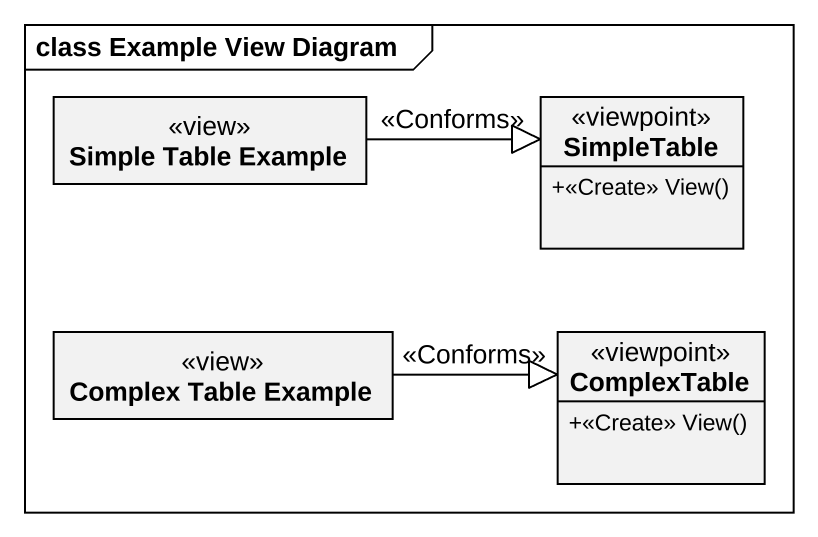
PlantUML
@startuml
mainframe class Example View Diagram
hide circle
hide empty members
skinparam classAttributeIconSize 0
class "Simple Table Example" as Simple_Table_Example <<view>>
class SimpleTable <<viewpoint>> {
  +<<Create>> View()
}
class "Complex Table Example" as Complex_Table_Example <<view>>
class ComplexTable <<viewpoint>> {
  +<<Create>> View()
}
Simple_Table_Example -right-|> SimpleTable : <<Conforms>>
Complex_Table_Example -right-|> ComplexTable : <<Conforms>>
@enduml
